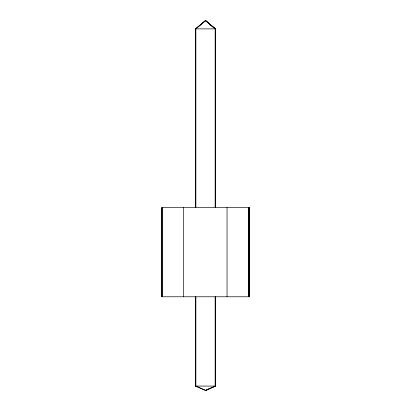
<?xml version="1.0" encoding="UTF-8"?>
<svg xmlns="http://www.w3.org/2000/svg" width="411" height="411" viewBox="0 0 411 411"><rect width="100%" height="100%" fill="white"/><g stroke="black" fill="none" stroke-linecap="round" stroke-linejoin="round"><path stroke-width="0.62" d="M195.528 207.478L195.528 28.883L205.423 20.55L215.272 28.883L215.272 207.478M205.464 390.45L215.174 386.073L215.174 296.778M195.528 28.883L215.174 28.883L215.174 207.478M195.528 296.778L195.528 386.073L215.174 386.073M195.528 386.073L205.567 390.45L215.374 386.073L215.374 296.778M205.325 20.55L215.174 28.883M249.009 207.478L249.009 296.778M248.907 207.478L248.907 296.778M248.809 207.478L248.809 296.778M227.031 207.478L227.031 296.778M215.472 207.478L215.472 28.883L205.623 20.55L195.826 28.883L195.826 207.478M215.472 296.778L215.472 386.073L205.762 390.45L195.728 386.073L195.728 296.778M215.374 207.478L215.374 28.883L205.526 20.55L195.728 28.883L195.728 207.478M215.272 296.778L215.272 386.073M195.826 296.778L195.826 386.073M195.626 28.883L195.626 207.478M195.626 296.778L195.626 386.073M183.573 207.478L183.573 296.778M162.093 207.478L162.093 296.778M161.991 207.478L161.991 296.778M249.107 207.478L161.893 207.478L161.893 296.778L249.107 296.778L249.107 207.478"/></g></svg>
